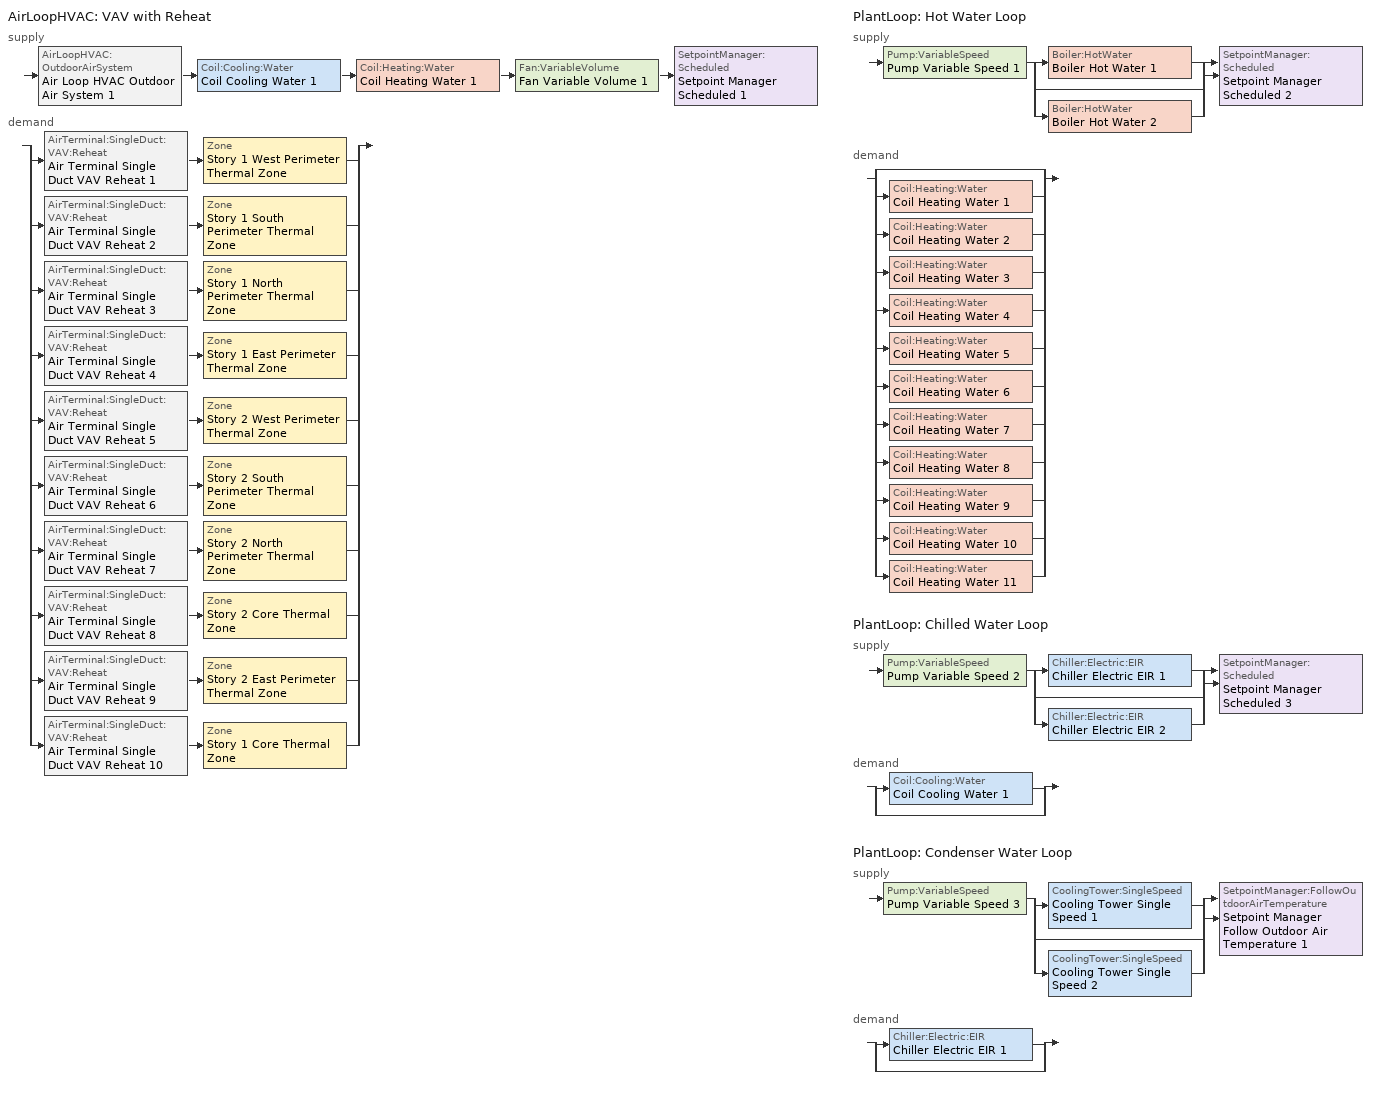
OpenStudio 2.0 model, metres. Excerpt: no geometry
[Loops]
AirLoopHVAC 'VAV with Reheat'
 supply: AirLoopHVAC:OutdoorAirSystem 'Air Loop HVAC Outdoor Air System 1' > Coil:Cooling:Water 'Coil Cooling Water 1' > Coil:Heating:Water 'Coil Heating Water 1' > Fan:VariableVolume 'Fan Variable Volume 1' > SetpointManager:Scheduled 'Setpoint Manager Scheduled 1'
 demand: split
  | AirTerminal:SingleDuct:VAV:Reheat 'Air Terminal Single Duct VAV Reheat 1' > Zone 'Story 1 West Perimeter Thermal Zone'
  | AirTerminal:SingleDuct:VAV:Reheat 'Air Terminal Single Duct VAV Reheat 2' > Zone 'Story 1 South Perimeter Thermal Zone'
  | AirTerminal:SingleDuct:VAV:Reheat 'Air Terminal Single Duct VAV Reheat 3' > Zone 'Story 1 North Perimeter Thermal Zone'
  | AirTerminal:SingleDuct:VAV:Reheat 'Air Terminal Single Duct VAV Reheat 4' > Zone 'Story 1 East Perimeter Thermal Zone'
  | AirTerminal:SingleDuct:VAV:Reheat 'Air Terminal Single Duct VAV Reheat 5' > Zone 'Story 2 West Perimeter Thermal Zone'
  | AirTerminal:SingleDuct:VAV:Reheat 'Air Terminal Single Duct VAV Reheat 6' > Zone 'Story 2 South Perimeter Thermal Zone'
  | AirTerminal:SingleDuct:VAV:Reheat 'Air Terminal Single Duct VAV Reheat 7' > Zone 'Story 2 North Perimeter Thermal Zone'
  | AirTerminal:SingleDuct:VAV:Reheat 'Air Terminal Single Duct VAV Reheat 8' > Zone 'Story 2 Core Thermal Zone'
  | AirTerminal:SingleDuct:VAV:Reheat 'Air Terminal Single Duct VAV Reheat 9' > Zone 'Story 2 East Perimeter Thermal Zone'
  | AirTerminal:SingleDuct:VAV:Reheat 'Air Terminal Single Duct VAV Reheat 10' > Zone 'Story 1 Core Thermal Zone'
PlantLoop 'Hot Water Loop'
 supply: Pump:VariableSpeed 'Pump Variable Speed 1' > split
  | Boiler:HotWater 'Boiler Hot Water 1'
  | bypass
  | Boiler:HotWater 'Boiler Hot Water 2'
  join > SetpointManager:Scheduled 'Setpoint Manager Scheduled 2'
 demand: split
  | bypass
  | Coil:Heating:Water 'Coil Heating Water 1'
  | Coil:Heating:Water 'Coil Heating Water 2'
  | Coil:Heating:Water 'Coil Heating Water 3'
  | Coil:Heating:Water 'Coil Heating Water 4'
  | Coil:Heating:Water 'Coil Heating Water 5'
  | Coil:Heating:Water 'Coil Heating Water 6'
  | Coil:Heating:Water 'Coil Heating Water 7'
  | Coil:Heating:Water 'Coil Heating Water 8'
  | Coil:Heating:Water 'Coil Heating Water 9'
  | Coil:Heating:Water 'Coil Heating Water 10'
  | Coil:Heating:Water 'Coil Heating Water 11'
PlantLoop 'Chilled Water Loop'
 supply: Pump:VariableSpeed 'Pump Variable Speed 2' > split
  | Chiller:Electric:EIR 'Chiller Electric EIR 1'
  | bypass
  | Chiller:Electric:EIR 'Chiller Electric EIR 2'
  join > SetpointManager:Scheduled 'Setpoint Manager Scheduled 3'
 demand: split
  | Coil:Cooling:Water 'Coil Cooling Water 1'
  | bypass
PlantLoop 'Condenser Water Loop'
 supply: Pump:VariableSpeed 'Pump Variable Speed 3' > split
  | CoolingTower:SingleSpeed 'Cooling Tower Single Speed 1'
  | bypass
  | CoolingTower:SingleSpeed 'Cooling Tower Single Speed 2'
  join > SetpointManager:FollowOutdoorAirTemperature 'Setpoint Manager Follow Outdoor Air Temperature 1'
 demand: split
  | Chiller:Electric:EIR 'Chiller Electric EIR 1'
  | bypass
[Sizing:Zone] Zone Cooling Design Supply Air Temperature Input Method=SupplyAirTemperature; Zone Cooling Design Supply Air Temperature {C}=14; Zone Cooling Design Supply Air Temperature Difference {deltaC}=11.11; Zone Heating Design Supply Air Temperature Input Method=SupplyAirTemperature; Zone Heating Design Supply Air Temperature {C}=40; Zone Heating Design Supply Air Temperature Difference {deltaC}=11.11; Zone Cooling Design Supply Air Humidity Ratio {kg-H2O/kg-air}=0.0085; Zone Heating Design Supply Air Humidity Ratio {kg-H2O/kg-air}=0.008; Cooling Design Air Flow Method=DesignDay; Heating Design Air Flow Method=DesignDay; Account for Dedicated Outdoor Air System=No; Dedicated Outdoor Air System Control Strategy=NeutralSupplyAir; Dedicated Outdoor Air Low Setpoint Temperature for Design {C}=autosize; Dedicated Outdoor Air High Setpoint Temperature for Design {C}=autosize
Story 1 Core Thermal Zone; Story 1 South Perimeter Thermal Zone; Story 2 South Perimeter Thermal Zone; Story 1 East Perimeter Thermal Zone; Story 2 East Perimeter Thermal Zone; Story 1 North Perimeter Thermal Zone; Story 2 Core Thermal Zone; Story 2 West Perimeter Thermal Zone; Story 1 West Perimeter Thermal Zone; Story 2 North Perimeter Thermal Zone
[Zone equipment]
Story 1 Core Thermal Zone: Air Terminal Single Duct VAV Reheat 10
Story 1 South Perimeter Thermal Zone: Air Terminal Single Duct VAV Reheat 2
Story 2 South Perimeter Thermal Zone: Air Terminal Single Duct VAV Reheat 6
Story 1 East Perimeter Thermal Zone: Air Terminal Single Duct VAV Reheat 4
Story 2 East Perimeter Thermal Zone: Air Terminal Single Duct VAV Reheat 9
Story 1 North Perimeter Thermal Zone: Air Terminal Single Duct VAV Reheat 3
Story 2 Core Thermal Zone: Air Terminal Single Duct VAV Reheat 8
Story 2 West Perimeter Thermal Zone: Air Terminal Single Duct VAV Reheat 5
Story 1 West Perimeter Thermal Zone: Air Terminal Single Duct VAV Reheat 1
Story 2 North Perimeter Thermal Zone: Air Terminal Single Duct VAV Reheat 7
[AirLoopHVAC]
VAV with Reheat: Availability Schedule=Always On Discrete; Design Supply Air Flow Rate {m3/s}=AutoSize
[Sizing:System]
VAV with Reheat: Type of Load to Size On=Sensible; Design Outdoor Air Flow Rate {m3/s}=Autosize; Minimum System Air Flow Ratio=0.3; Preheat Design Temperature {C}=7; Preheat Design Humidity Ratio {kg-H2O/kg-Air}=0.008; Precool Design Temperature {C}=12.8; Precool Design Humidity Ratio {kg-H2O/kg-Air}=0.008; Central Cooling Design Supply Air Temperature {C}=12.8; Central Heating Design Supply Air Temperature {C}=12.8; Sizing Option=NonCoincident; 100% Outdoor Air in Cooling=Yes; 100% Outdoor Air in Heating=Yes; Central Cooling Design Supply Air Humidity Ratio {kg-H2O/kg-Air}=0.0085; Central Heating Design Supply Air Humidity Ratio {kg-H2O/kg-Air}=0.008; Cooling Design Air Flow Method=DesignDay; Cooling Design Air Flow Rate {m3/s}=0; Heating Design Air Flow Method=DesignDay; Heating Design Air Flow Rate {m3/s}=0; System Outdoor Air Method=ZoneSum; Zone Maximum Outdoor Air Fraction=1; Cooling Supply Air Flow Rate Per Floor Area {m3/s-m2}=0.00996765; Cooling Fraction of Autosized Cooling Supply Air Flow Rate=1; Cooling Supply Air Flow Rate Per Unit Cooling Capacity {m3/s-W}=3.94755e-05; Heating Supply Air Flow Rate Per Floor Area {m3/s-m2}=0.00996765; Heating Fraction of Autosized Heating Supply Air Flow Rate=1; Heating Fraction of Autosized Cooling Supply Air Flow Rate=1; Heating Supply Air Flow Rate Per Unit Heating Capacity {m3/s-W}=3.15882e-05; Cooling Design Capacity Method=CoolingDesignCapacity; Cooling Design Capacity {W}=autosize; Cooling Design Capacity Per Floor Area {W/m2}=234.7; Fraction of Autosized Cooling Design Capacity=1; Heating Design Capacity Method=HeatingDesignCapacity; Heating Design Capacity {W}=autosize; Heating Design Capacity Per Floor Area {W/m2}=157; Fraction of Autosized Heating Design Capacity=1; Central Cooling Capacity Control Method=OnOff
[Fan:VariableVolume]
Fan Variable Volume 1: Availability Schedule=Always On Discrete; Fan Efficiency=0.6045; Pressure Rise {Pa}=500; Maximum Flow Rate {m3/s}=Autosize; Fan Power Minimum Flow Rate Input Method=FixedFlowRate; Fan Power Minimum Flow Fraction=0; Fan Power Minimum Air Flow Rate {m3/s}=0; Motor Efficiency=0.93; Motor In Airstream Fraction=1; Fan Power Coefficient 1=0.0407599; Fan Power Coefficient 2=0.088045; Fan Power Coefficient 3=-0.0729261; Fan Power Coefficient 4=0.94374; Fan Power Coefficient 5=0
[Coil:Heating:Water] Availability Schedule=Always On Discrete
Coil Heating Water 1; Coil Heating Water 2; Coil Heating Water 3; Coil Heating Water 4; Coil Heating Water 5; Coil Heating Water 6; Coil Heating Water 7; Coil Heating Water 8; Coil Heating Water 9; Coil Heating Water 10; Coil Heating Water 11
[Coil:Cooling:Water]
Coil Cooling Water 1: Availability Schedule=Always On Discrete
[SetpointManager:Scheduled] Control Variable=Temperature
Name | Schedule
Setpoint Manager Scheduled 1 | Deck_Temperature
Setpoint Manager Scheduled 2 | Hot_Water_Temperature
Setpoint Manager Scheduled 3 | Chilled_Water_Temperature
[Controller:OutdoorAir]
Controller Outdoor Air 1: Minimum Outdoor Air Flow Rate {m3/s}=0; Maximum Outdoor Air Flow Rate {m3/s}=Autosize; Economizer Control Type=NoEconomizer; Economizer Control Action Type=ModulateFlow; Economizer Maximum Limit Dry-Bulb Temperature {C}=28; Economizer Maximum Limit Enthalpy {J/kg}=64000; Economizer Minimum Limit Dry-Bulb Temperature {C}=-100; Lockout Type=NoLockout; Minimum Limit Type=FixedMinimum; Controller Mechanical Ventilation=Controller Mechanical Ventilation 1; High Humidity Control=No; Heat Recovery Bypass Control Type=BypassWhenWithinEconomizerLimits
[Controller:MechanicalVentilation]
Controller Mechanical Ventilation 1: Availability Schedule=Always On Discrete; System Outdoor Air Method=ZoneSum
[AirLoopHVAC:OutdoorAirSystem]
Air Loop HVAC Outdoor Air System 1: Controller=Controller Outdoor Air 1
[PlantLoop] Plant Loop Volume {m3}=Autocalculate; Load Distribution Scheme=Optimal
Name | Fluid Type | Primary Plant Equipment Operation Scheme
Hot Water Loop | Water | Plant Equipment Operation Outdoor Dry Bulb Difference 1
Chilled Water Loop |  | Plant Equipment Operation Outdoor Dewpoint Difference 1
Condenser Water Loop |  | Plant Equipment Operation Outdoor Wet Bulb Difference 1
[Sizing:Plant] Sizing Option=NonCoincident; Zone Timesteps in Averaging Window=1; Coincident Sizing Factor Mode=None
Name | Loop Type | Design Loop Exit Temperature {C} | Loop Design Temperature Difference {deltaC}
Hot Water Loop | Heating | 82 | 11
Chilled Water Loop | Cooling | 7.22 | 6.67
Condenser Water Loop | Condenser | 29.4 | 5.6
[Pump:VariableSpeed] Pump Control Type=Intermittent
Pump Variable Speed 1; Pump Variable Speed 2; Pump Variable Speed 3
[Boiler:HotWater] Water Outlet Upper Temperature Limit {C}=99; Boiler Flow Mode=ConstantFlow; Parasitic Electric Load {W}=0; Sizing Factor=1
Name | Efficiency Curve Temperature Evaluation Variable | Normalized Boiler Efficiency Curve
Boiler Hot Water 1 | LeavingBoiler | Boiler Efficiency
Boiler Hot Water 2
[Controller:WaterCoil] Minimum Actuated Flow {m3/s}=0
Name | Water Coil | Action
Controller Water Coil 1 | Coil Heating Water 1 | Normal
Controller Water Coil 2 | Coil Cooling Water 1 | Reverse
[Chiller:Electric:EIR] Reference Capacity {W}=Autosize; Reference COP {W/W}=5.5; Design Heat Recovery Water Flow Rate {m3/s}=0; Sizing Factor=1; Basin Heater Capacity {W/K}=0; Basin Heater Setpoint Temperature {C}=10
Name | Cooling Capacity Function of Temperature Curve | Electric Input to Cooling Output Ratio Function of Temperature Curve | Electric Input to Cooling Output Ratio Function of Part Load Ratio Curve
Chiller Electric EIR 1 | Curve Biquadratic 1 | Curve Biquadratic 2 | Curve Quadratic 1
Chiller Electric EIR 2 | Curve Biquadratic 3 | Curve Biquadratic 4 | Curve Quadratic 2
[AirTerminal:SingleDuct:VAV:Reheat] Availability Schedule=Always On Discrete; Maximum Air Flow Rate {m3/s}=AutoSize; Zone Minimum Air Flow Input Method=Constant; Constant Minimum Air Flow Fraction=0.3; Fixed Minimum Air Flow Rate {m3/s}=0; Maximum Hot Water or Steam Flow Rate {m3/s}=AutoSize; Minimum Hot Water or Steam Flow Rate {m3/s}=0; Convergence Tolerance=0.001; Damper Heating Action=Normal; Maximum Flow per Zone Floor Area During Reheat {m3/s-m2}=AutoSize; Maximum Flow Fraction During Reheat=AutoSize; Maximum Reheat Air Temperature {C}=35; Control For Outdoor Air=No
Name | Reheat Coil
Air Terminal Single Duct VAV Reheat 1 | Coil Heating Water 2
Air Terminal Single Duct VAV Reheat 2 | Coil Heating Water 3
Air Terminal Single Duct VAV Reheat 3 | Coil Heating Water 4
Air Terminal Single Duct VAV Reheat 4 | Coil Heating Water 5
Air Terminal Single Duct VAV Reheat 5 | Coil Heating Water 6
Air Terminal Single Duct VAV Reheat 6 | Coil Heating Water 7
Air Terminal Single Duct VAV Reheat 7 | Coil Heating Water 8
Air Terminal Single Duct VAV Reheat 8 | Coil Heating Water 9
Air Terminal Single Duct VAV Reheat 9 | Coil Heating Water 10
Air Terminal Single Duct VAV Reheat 10 | Coil Heating Water 11
[CoolingTower:SingleSpeed] Design Water Flow Rate {m3/s}=autosize; Design Air Flow Rate {m3/s}=autosize; Fan Power at Design Air Flow Rate {W}=autosize; U-Factor Times Area Value at Design Air Flow Rate {W/K}=autosize; Air Flow Rate in Free Convection Regime {m3/s}=autosize; U-Factor Times Area Value at Free Convection Air Flow Rate {W/K}=autosize; Performance Input Method=UFactorTimesAreaAndDesignWaterFlowRate; Free Convection Capacity {W}=0; Basin Heater Capacity {W/K}=0; Evaporation Loss Mode=LossFactor; Evaporation Loss Factor {percent/K}=0.2; Drift Loss Percent {percent}=0.008; Blowdown Calculation Mode=ConcentrationRatio; Blowdown Concentration Ratio=3; Capacity Control=FanCycling; Number of Cells=1; Cell Control=MinimalCell; Cell Minimum  Water Flow Rate Fraction=0.33; Cell Maximum Water Flow Rate Fraction=2.5; Sizing Factor=1
Cooling Tower Single Speed 1; Cooling Tower Single Speed 2
[SetpointManager:FollowOutdoorAirTemperature]
Setpoint Manager Follow Outdoor Air Temperature 1: Control Variable=Temperature; Reference Temperature Type=OutdoorAirWetBulb; Offset Temperature Difference {deltaC}=1.5; Maximum Setpoint Temperature {C}=80; Minimum Setpoint Temperature {C}=6
[PlantEquipmentOperation:OutdoorWetBulbDifference]
Plant Equipment Operation Outdoor Wet Bulb Difference 1: Dry-Bulb Temperature Difference Range Lower Limit 1 {deltaC}=-50; Dry-Bulb Temperature Difference Range Upper Limit 1 {deltaC}=5; Dry-Bulb Temperature Difference Range Lower Limit 2 {deltaC}=5; Dry-Bulb Temperature Difference Range Upper Limit 2 {deltaC}=7; Dry-Bulb Temperature Difference Range Lower Limit 3 {deltaC}=7; Dry-Bulb Temperature Difference Range Upper Limit 3 {deltaC}=100
[PlantEquipmentOperation:OutdoorDewpointDifference]
Plant Equipment Operation Outdoor Dewpoint Difference 1: Dry-Bulb Temperature Difference Range Lower Limit 1 {deltaC}=-50; Dry-Bulb Temperature Difference Range Upper Limit 1 {deltaC}=0; Dry-Bulb Temperature Difference Range Lower Limit 2 {deltaC}=0; Dry-Bulb Temperature Difference Range Upper Limit 2 {deltaC}=100
[PlantEquipmentOperation:OutdoorDryBulbDifference]
Plant Equipment Operation Outdoor Dry Bulb Difference 1: Dry-Bulb Temperature Difference Range Lower Limit 1 {deltaC}=-50; Dry-Bulb Temperature Difference Range Upper Limit 1 {deltaC}=-10; Dry-Bulb Temperature Difference Range Lower Limit 2 {deltaC}=-10; Dry-Bulb Temperature Difference Range Upper Limit 2 {deltaC}=100
[Schedule:Constant]
Always On Discrete: Value=1
[Schedule:Ruleset]
Name | Default Day Schedule | Summer Design Day Schedule | Winter Design Day Schedule
Deck_Temperature | Deck_Temperature_Default | Deck_Temperature_Summer_Design_Day | Deck_Temperature_Winter_Design_Day
Hot_Water_Temperature | Hot_Water_Temperature_Default | Hot_Water_Temperature_Summer_Design_Day | Hot_Water_Temperature_Winter_Design_Day
Chilled_Water_Temperature | Chilled_Water_Temperature_Default | Chilled_Water_Temperature_Summer_Design_Day | Chilled_Water_Temperature_Winter_Design_Day
[Schedule:Day]
Deck_Temperature_Default; Deck_Temperature_Summer_Design_Day; Deck_Temperature_Winter_Design_Day: 24, 0, 12.8
Hot_Water_Temperature_Default; Hot_Water_Temperature_Summer_Design_Day; Hot_Water_Temperature_Winter_Design_Day: 24, 0, 67
Chilled_Water_Temperature_Default; Chilled_Water_Temperature_Summer_Design_Day; Chilled_Water_Temperature_Winter_Design_Day: 24, 0, 6.7
[Curve:Biquadratic]
Name | Coefficient1 Constant | Coefficient2 x | Coefficient3 x**2 | Coefficient4 y | Coefficient5 y**2 | Coefficient6 x*y | Minimum Value of x | Maximum Value of x | Minimum Value of y | Maximum Value of y | Input Unit Type for X | Input Unit Type for Y | Output Unit Type
Boiler Efficiency | 1 | 0 | 0 | 0 | 0 | 0 | 0 | 1 | 0 | 1 | Dimensionless | Dimensionless | Dimensionless
Curve Biquadratic 1 | 0.258 | 0.0389 | -0.000217 | 0.0469 | -0.000943 | -0.000343 | 5 | 10 | 24 | 35
Curve Biquadratic 2 | 0.934 | -0.0582 | 0.0045 | 0.00243 | 0.000486 | -0.00122 | 5 | 10 | 24 | 35
Curve Biquadratic 3 | 1.02152 | 0.0370359 | 0.000233248 | -0.00389405 | -6.52536e-05 | -0.000268045 | 5 | 10 | 24 | 35
Curve Biquadratic 4 | 0.701769 | -0.00452016 | 0.00053311 | -0.00549821 | 0.000544579 | -0.000729032 | 5 | 10 | 24 | 35
[Curve:Quadratic] Minimum Value of x=0; Maximum Value of x=1
Name | Coefficient1 Constant | Coefficient2 x | Coefficient3 x**2
Curve Quadratic 1 | 0.222903 | 0.313387 | 0.46371
Curve Quadratic 2 | 0.0636912 | 0.584888 | 0.352803
